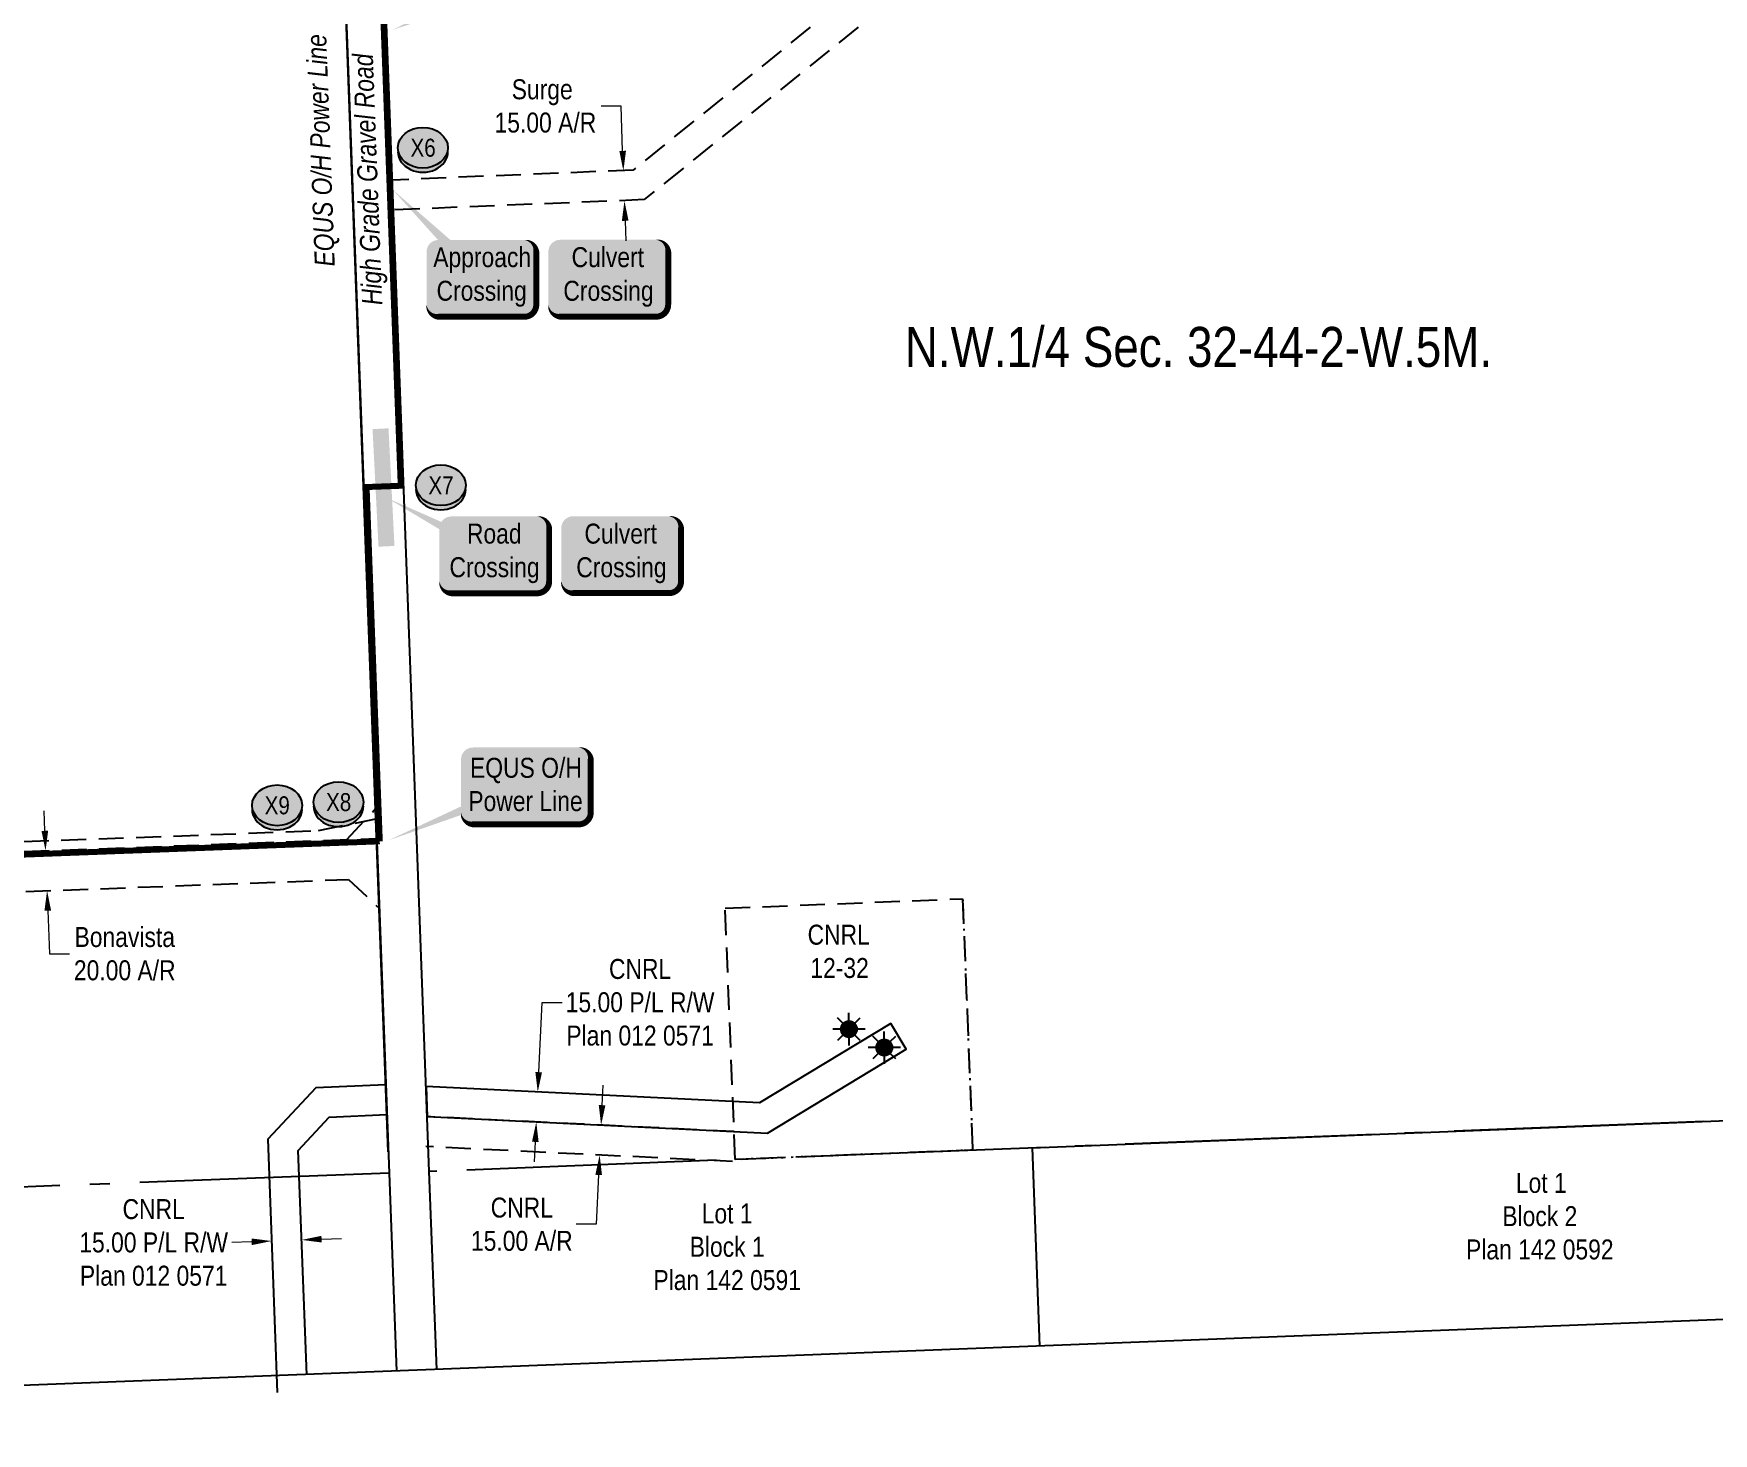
# Model space of a CAD drawing. Extents: x 682535 to 928653, y 5514181 to 5861237.
# Drawn here: x 683863 to 684704, y 5857417 to 5858118 of the extents above; entities that cross this region are included whole.
import ezdxf
from ezdxf.enums import TextEntityAlignment as Align

# ---------------------------------------------------------------- set-up
doc = ezdxf.new("R2010")
doc.units = 0
doc.header["$LTSCALE"] = 5
doc.header["$PDSIZE"] = 0.5
for name, pattern in [('foc-ACCESSROAD', [3.75, 2.5, -1.25]), ('foc-DOT', [1, 0.2, -0.8]), ('foc-QUARTERLINE', [33, 25, -3, 2, -3])]:
    doc.linetypes.add(name, pattern=pattern)
doc.layers.get('Defpoints').update_dxf_attribs({"color": 9})
for name, color, linetype in [('ABADATA-DRILL', 8, 'foc-DOT'), ('AS-POWER', 104, 'foc-POWER'), ('AS-POWER-EXISTING-T', 72, 'Continuous'), ('AS-POWER-T', 104, 'Continuous'), ('AS-ROADS', 254, 'Continuous'), ('C-SYMBOL', 7, 'Continuous'), ('CG-NOTES', 7, 'Continuous'), ('F-AR', 190, 'foc-ACCESSROAD'), ('F-RW', 190, 'Continuous'), ('F-WS', 190, 'foc-ACCESSROAD'), ('F-WS-S', 190, 'Continuous'), ('L-SECQ', 8, 'foc-QUARTERLINE'), ('L-TITLEDB', 4, 'Continuous'), ('L-TITLEDB-T', 4, 'Continuous'), ('P-CROSSINGS', 250, 'Continuous')]:
    doc.layers.add(name, color=color, linetype=linetype)
for name, color, linetype, lineweight in [('F-RW-T', 190, 'Continuous', 9), ('F-WS-T', 190, 'Continuous', 9), ('T-TEXT', 48, 'Continuous', 18)]:
    doc.layers.add(name, color=color, linetype=linetype, lineweight=lineweight)
doc.layers.add('P-PROPOSED-WL2', color=7, linetype='Continuous', true_color=0x05c1ff)
doc.layers.add('P-PROPOSED-WL4', color=7, linetype='Continuous', true_color=0x5b5bc8)
doc.styles.add('175L', font='ARIALN.TTF', dxfattribs={"height": 20})
doc.styles.add('80', font='ARIALN.TTF', dxfattribs={"height": 10})
doc.styles.add('80CG', font='ARIALN.TTF', dxfattribs={"height": 10})
doc.styles.add('80L', font='ARIALN.TTF', dxfattribs={"height": 10})
doc.styles.add('80LS', font='ARIALNI.TTF', dxfattribs={"height": 10})
doc.styles.add('Crossing', font='ARIALN.TTF', dxfattribs={"height": 10})
doc.styles.add('foc-LtypeFont', font='ARIALN.TTF', dxfattribs={"height": 7.35})
doc.styles.add('MtXpl_Arial_Narrow', font='ARIALNI.TTF')
doc.linetypes.add('foc-POWER', pattern='A,6,-1,["P",foc-LtypeFont,S=0.2,R=0,X=-0.625,Y=-0.75],-1.24,4', length=12.24)
doc.linetypes.add('foc-POWER-NOLINE', pattern='A,0,-4,["P",foc-LtypeFont,S=0.2,R=0,X=-0.625,Y=-0.75],-8.24', length=12.24)
doc.dimstyles.new('Compass 5 000', dxfattribs={"dimscale": 5, "dimtxt": 9, "dimasz": 2, "dimexe": 0.2, "dimexo": 0.0625, "dimgap": 0.5, "dimtad": 0, "dimtih": 1, "dimtoh": 1, "dimzin": 0, "dimdsep": 46, "dimtxsty": '80CG', "dimcen": 0.1, "dimse1": 1, "dimse2": 1, "dimclrd": 256, "dimclrt": 256, "dimaunit": 1, "dimadec": 4, "dimazin": 0, "dimtfac": 0.06, "dimtofl": 0, "dimtmove": 0, "dimatfit": 1, "dimfxl": 0.2, "dimtolj": 1, "dimtzin": 0, "dimlwd": -1, "dimarcsym": 0})

# ---------------------------------------------------------------- blocks, each defined once
blk = doc.blocks.new('*D422')
at = {"layer": 'Defpoints', "color": 0, "transparency": 16777216}
for p in [(683874.44, 5857708.54), (683869.46, 5857688.34), (683875.18, 5857688.56)]:
    blk.add_point(p, dxfattribs=at)
at = {"layer": 'F-RW-T', "transparency": 16777216}
for p, q in [((683868.34, 5857718.32), (683867.97, 5857728.32)), ((683869.83, 5857678.35), (683870.63, 5857656.73)), ((683870.63, 5857656.73), (683880.63, 5857656.73))]:
    blk.add_line(p, q, dxfattribs=at)
for points in [[(683870.01, 5857718.38), (683866.68, 5857718.26), (683868.71, 5857708.33)], [(683871.49, 5857678.41), (683868.16, 5857678.29), (683869.46, 5857688.34)]]:
    blk.add_solid(points, dxfattribs=at)
at = {"layer": 'F-RW-T', "transparency": 16777216, "insert": (683908.37, 5857656.73), "char_height": 10, "attachment_point": 5, "style": '80CG'}
blk.add_mtext('\\A1;Bonavista\\P20.00 A/R', dxfattribs=at)
blk = doc.blocks.new('*D428')
at = {"layer": 'Defpoints', "color": 0, "transparency": 16777216}
for p in [(684126.67, 5858047.69), (684127.21, 5858032.67), (684158.64, 5858033.81)]:
    blk.add_point(p, dxfattribs=at)
at = {"layer": 'F-RW-T', "transparency": 16777216}
for p, q in [((684156.94, 5858081.27), (684146.94, 5858081.27)), ((684157.74, 5858058.82), (684156.94, 5858081.27)), ((684159, 5858023.81), (684159.36, 5858013.82))]:
    blk.add_line(p, q, dxfattribs=at)
for points in [[(684159.41, 5858058.88), (684156.08, 5858058.76), (684158.1, 5858048.82)], [(684160.67, 5858023.87), (684157.34, 5858023.75), (684158.64, 5858033.81)]]:
    blk.add_solid(points, dxfattribs=at)
at = {"layer": 'F-RW-T', "transparency": 16777216, "insert": (684117.45, 5858081.27), "char_height": 10, "attachment_point": 5, "style": '80CG'}
blk.add_mtext('\\A1;Surge\\P 15.00 A/R', dxfattribs=at)
blk = doc.blocks.new('xing2')
h = blk.add_hatch(color=50)
h.dxf.hatch_style = 1
edge = h.paths.add_edge_path()
edge.add_ellipse((0, 0), major_axis=(-12.5, 0), ratio=0.816297, start_angle=0, end_angle=360)
h = blk.add_hatch(color=250)
h.dxf.hatch_style = 1
edge = h.paths.add_edge_path()
edge.add_ellipse((0, -2.05), major_axis=(-12.5, 0), ratio=0.816297, start_angle=0, end_angle=180)
edge.add_line((12.5, -2.05), (12.5, 0))
edge.add_ellipse((0, 0), major_axis=(-12.5, 0), ratio=0.816297, start_angle=0, end_angle=180, ccw=False)
edge.add_line((-12.5, 0), (-12.5, -2.05))
at = {"color": 250}
blk.add_ellipse((0, 0), major_axis=(-12.5, 0), ratio=0.816297, dxfattribs=at)
blk.add_ellipse((0, -2.05), major_axis=(-12.5, 0), ratio=0.816297, start_param=0, end_param=3.141593, dxfattribs=at)
at = {"color": 250, "style": 'Crossing'}
blk.add_attdef('CROSSING', text='', height=9, dxfattribs=at).set_placement((0.09, 0.02), align=Align.MIDDLE_CENTER)
at = {"color": 250, "style": 'Crossing', "flags": 1}
for tag, p in [('OWNER', (0.09, -12.49)), ('DESCRIPTION', (0.09, -25.77)), ('LOCATION', (0.09, -39.3)), ('DWG_REF', (0.09, -52.84))]:
    blk.add_attdef(tag, text='', height=9, dxfattribs=at).set_placement(p, align=Align.MIDDLE_CENTER)
blk = doc.blocks.new('*D446')
at = {"layer": 'Defpoints', "color": 0, "transparency": 16777216}
for p in [(683981.49, 5857524.3), (683996.52, 5857524.86), (683981.92, 5857512.88)]:
    blk.add_point(p, dxfattribs=at)
at = {"layer": 'F-RW-T', "transparency": 16777216}
for p, q in [((683971.92, 5857512.51), (683961.93, 5857512.13)), ((684006.94, 5857513.83), (684016.94, 5857514.2))]:
    blk.add_line(p, q, dxfattribs=at)
for points in [[(684006.88, 5857515.49), (684007.01, 5857512.16), (683996.95, 5857513.45)], [(683971.86, 5857514.17), (683971.99, 5857510.84), (683981.92, 5857512.88)]]:
    blk.add_solid(points, dxfattribs=at)
at = {"layer": 'F-RW-T', "transparency": 16777216, "insert": (683922.85, 5857512.13), "char_height": 10, "width": 437.1353, "attachment_point": 5, "style": '80CG'}
blk.add_mtext('\\A1;CNRL\\P15.00 P/L R/W\\PPlan 012 0571', dxfattribs=at)
blk = doc.blocks.new('*D447')
at = {"layer": 'Defpoints', "color": 0, "transparency": 16777216}
for p in [(684115.2, 5857587.48), (684151.39, 5857585.72), (684150.66, 5857570.75)]:
    blk.add_point(p, dxfattribs=at)
at = {"layer": 'F-RW-T', "transparency": 16777216}
for p, q in [((684115.69, 5857597.47), (684117.39, 5857632.4)), ((684117.39, 5857632.4), (684127.39, 5857632.4)), ((684113.98, 5857562.53), (684113.5, 5857552.54))]:
    blk.add_line(p, q, dxfattribs=at)
for points in [[(684114.02, 5857597.55), (684117.35, 5857597.39), (684115.2, 5857587.48)], [(684112.32, 5857562.61), (684115.65, 5857562.45), (684114.47, 5857572.51)]]:
    blk.add_solid(points, dxfattribs=at)
at = {"layer": 'F-RW-T', "transparency": 16777216, "insert": (684166.47, 5857632.4), "char_height": 10, "width": 437.1353, "attachment_point": 5, "style": '80CG'}
blk.add_mtext('\\A1;CNRL\\P15.00 P/L R/W\\PPlan 012 0571', dxfattribs=at)
blk = doc.blocks.new('*U457')
h = blk.add_hatch(color=59)
edge = h.paths.add_edge_path()
edge.add_line((-21.5, -20), (21.5, -20))
edge.add_arc((21.5, -14), 6, 270, 360)
edge.add_line((27.5, -14), (27.5, 12.5))
edge.add_arc((21.5, 12.5), 6, 0, 90)
edge.add_line((21.5, 18.5), (-21.5, 18.5))
edge.add_arc((-21.5, 12.5), 6, 90, 180)
edge.add_line((-27.5, 12.5), (-27.5, -14))
edge.add_arc((-21.5, -14), 6, 180, 270)
at = {"color": 1, "flags": 128}
blk.add_lwpolyline([(-53.59, 27.65, 0, 7.5, 0), (0, 0, 0, 0, 0)], format="xyseb", dxfattribs=at)
blk.add_lwpolyline([(-21.5, -20, 3, 3, 0), (21.5, -20, 3, 3, 0.414214), (27.5, -14, 3, 3, 0), (27.5, 12.5, 3, 0, 0.414214), (21.5, 18.5, 0, 0, 0), (-21.5, 18.5, 0, 0, 0.414214), (-27.5, 12.5, 0, 0, 0), (-27.5, -14, 0, 3, 0.414214)], format="xyseb", close=True, dxfattribs=at)
at = {"color": 1, "style": '80'}
blk.add_attdef('ENTER_TEXT_001', (-35.99, -5), '', height=10, dxfattribs=at)
blk = doc.blocks.new('*U458')
h = blk.add_hatch(color=254)
edge = h.paths.add_edge_path()
edge.add_line((-24, -20), (24, -20))
edge.add_arc((24, -14), 6, 270, 360)
edge.add_line((30, -14), (30, 12.5))
edge.add_arc((24, 12.5), 6, 0, 90)
edge.add_line((24, 18.5), (-24, 18.5))
edge.add_arc((-24, 12.5), 6, 90, 180)
edge.add_line((-30, 12.5), (-30, -14))
edge.add_arc((-24, -14), 6, 180, 270)
at = {"color": 160, "flags": 128}
blk.add_lwpolyline([(-24, -20, 3, 3, 0), (24, -20, 3, 3, 0.414214), (30, -14, 3, 3, 0), (30, 12.5, 3, 0, 0.414214), (24, 18.5, 0, 0, 0), (-24, 18.5, 0, 0, 0.414214), (-30, 12.5, 0, 0, 0), (-30, -14, 0, 3, 0.414214)], format="xyseb", close=True, dxfattribs=at)
at = {"color": 160, "style": '80'}
blk.add_attdef('ENTER_TEXT_001', (-26.85, -4.92), '', height=10, dxfattribs=at)
blk = doc.blocks.new('*U461')
h = blk.add_hatch(color=255)
edge = h.paths.add_edge_path()
edge.add_line((-26.5, -20), (26.5, -20))
edge.add_arc((26.5, -14), 6, 270, 360)
edge.add_line((32.5, -14), (32.5, 12.5))
edge.add_arc((26.5, 12.5), 6, 0, 90)
edge.add_line((26.5, 18.5), (-26.5, 18.5))
edge.add_arc((-26.5, 12.5), 6, 90, 180)
edge.add_line((-32.5, 12.5), (-32.5, -14))
edge.add_arc((-26.5, -14), 6, 180, 270)
at = {"color": 104, "flags": 128}
blk.add_lwpolyline([(-26.5, -20, 3, 3, 0), (26.5, -20, 3, 3, 0.414214), (32.5, -14, 3, 3, 0), (32.5, 12.5, 3, 0, 0.414214), (26.5, 18.5, 0, 0, 0), (-26.5, 18.5, 0, 0, 0.414214), (-32.5, 12.5, 0, 0, 0), (-32.5, -14, 0, 3, 0.414214)], format="xyseb", close=True, dxfattribs=at)
blk.add_lwpolyline([(-68.93, -28.04, 0, 7.5, 0), (0, 0, 0, 0, 0)], format="xyseb", dxfattribs=at)
at = {"color": 104, "style": '80'}
blk.add_attdef('ENTER_TEXT_001', (-26.85, -4.92), '', height=10, dxfattribs=at)
blk = doc.blocks.new('GAS')
h = blk.add_hatch(color=255)
h.dxf.hatch_style = 1
edge = h.paths.add_edge_path()
edge.add_arc((0, 0), 0.9, 0, 360)
for p, q in [((-0.81, 0), (-1.62, 0)), ((-0.57, 0.57), (-1.14, 1.14)), ((0, 0.81), (0, 1.62)), ((0.57, 0.57), (1.14, 1.14)), ((1.62, 0), (0.81, 0)), ((-0.57, -0.57), (-1.14, -1.14)), ((0, -0.81), (0, -1.62)), ((1.14, -1.14), (0.57, -0.57))]:
    blk.add_line(p, q)
blk.add_circle((0, 0), 0.8)
blk = doc.blocks.new('*D467')
at = {"layer": 'Defpoints', "color": 0, "transparency": 16777216}
for p in [(684146.94, 5857570.93), (684166.85, 5857569.96), (684166.12, 5857554.99)]:
    blk.add_point(p, dxfattribs=at)
at = {"layer": 'F-RW-T', "transparency": 16777216}
for p, q in [((684147.42, 5857580.92), (684147.91, 5857590.91)), ((684145.72, 5857545.97), (684144.52, 5857521.25)), ((684144.52, 5857521.25), (684134.52, 5857521.25))]:
    blk.add_line(p, q, dxfattribs=at)
for points in [[(684145.76, 5857581), (684149.09, 5857580.84), (684146.94, 5857570.93)], [(684144.06, 5857546.06), (684147.39, 5857545.89), (684146.21, 5857555.96)]]:
    blk.add_solid(points, dxfattribs=at)
at = {"layer": 'F-RW-T', "transparency": 16777216, "insert": (684107.23, 5857521.25), "char_height": 10, "width": 437.1353, "attachment_point": 5, "style": '80CG'}
blk.add_mtext('\\A1;CNRL\\P15.00 A/R', dxfattribs=at)
blk = doc.blocks.new('*U476')
h = blk.add_hatch(color=59)
edge = h.paths.add_edge_path()
edge.add_line((-21.5, -20), (21.5, -20))
edge.add_arc((21.5, -14), 6, 270, 360)
edge.add_line((27.5, -14), (27.5, 12.5))
edge.add_arc((21.5, 12.5), 6, 0, 90)
edge.add_line((21.5, 18.5), (-21.5, 18.5))
edge.add_arc((-21.5, 12.5), 6, 90, 180)
edge.add_line((-27.5, 12.5), (-27.5, -14))
edge.add_arc((-21.5, -14), 6, 180, 270)
at = {"color": 1, "flags": 128}
blk.add_lwpolyline([(-44.6, 43.84, 0, 7.5, 0), (0, 0, 0, 0, 0)], format="xyseb", dxfattribs=at)
blk.add_lwpolyline([(-21.5, -20, 3, 3, 0), (21.5, -20, 3, 3, 0.414214), (27.5, -14, 3, 3, 0), (27.5, 12.5, 3, 0, 0.414214), (21.5, 18.5, 0, 0, 0), (-21.5, 18.5, 0, 0, 0.414214), (-27.5, 12.5, 0, 0, 0), (-27.5, -14, 0, 3, 0.414214)], format="xyseb", close=True, dxfattribs=at)
at = {"color": 1, "style": '80'}
blk.add_attdef('ENTER_TEXT_001', (-35.99, -5), '', height=10, dxfattribs=at)

msp = doc.modelspace()

# ---------------------------------------------------------------- linework, layer by layer
at = {"layer": 'ABADATA-DRILL', "flags": 128}
for points in [[(684328.009, 5857684.302), (684333.018, 5857558.402)], [(684333.018, 5857558.402), (684214.112, 5857553.671)]]:
    msp.add_lwpolyline(points, dxfattribs=at)
at = {"layer": 'AS-POWER', "linetype": 'foc-POWER-NOLINE', "flags": 128}
msp.add_lwpolyline([(684040.378, 5857557.538), (684010.913, 5858350.607)], dxfattribs=at)
at = {"layer": 'AS-ROADS', "const_width": 8, "flags": 128}
msp.add_lwpolyline([(684036.474, 5857919.681), (684039.457, 5857860.786)], dxfattribs=at)
at = {"layer": 'Defpoints', "color": 1, "flags": 128}
msp.add_lwpolyline([(683976.396, 5859268.717), (685622.577, 5859337.9, -0.4156255), (685726.707, 5859241.705), (685787.213, 5857615.229, -0.4137589), (685691.155, 5857511.587), (683240.85, 5857416.624, -0.4146809), (683137.046, 5857512.836), (683107.359, 5858311.778, -0.4123027), (683202.924, 5858415.396), (683907.303, 5858446.175), (683880.664, 5859165.102, -0.4127604)], format="xyb", close=True, dxfattribs=at)
at = {"layer": 'Defpoints'}
msp.add_point((684589.498, 5858018.066), dxfattribs=at)
at = {"layer": 'F-AR'}
msp.add_lwpolyline([(684366.223, 5858153.151), (684289.245, 5858147.566, 0.1527458), (684280.913, 5858144.281), (684163.005, 5858049.183), (684042.377, 5858044.238)], format="xyb", dxfattribs=at)
for points in [[(684367.383, 5858138.196), (684290.33, 5858132.606), (684168.568, 5858034.398), (684042.991, 5858029.25)], [(684019.67, 5857713.948), (684033.992, 5857729.474)], [(683745.433, 5857708.745), (684005.323, 5857718.418), (684034.18, 5857724.35)], [(683745.619, 5857703.748), (684034.537, 5857714.502)], [(683746.363, 5857683.762), (684020.413, 5857693.962), (684035.843, 5857679.544)], [(684213.555, 5857567.686), (684059.873, 5857575.175)], [(684212.825, 5857552.704), (684059.143, 5857560.193)]]:
    msp.add_lwpolyline(points, dxfattribs=at)
at = {"layer": 'F-RW', "flags": 128}
msp.add_lwpolyline([(684291.97, 5857621.764), (684226.355, 5857582.065), (684059.313, 5857590.212), (684059.873, 5857575.175), (684230.223, 5857566.874), (684299.743, 5857608.937)], close=True, dxfattribs=at)
msp.add_lwpolyline([(683999.494, 5857445.803), (683995.264, 5857558.251), (684010.826, 5857574.914), (684039.682, 5857576.193), (684039.124, 5857591.177), (684004.03, 5857589.626), (683980, 5857563.895), (683984.762, 5857437.08)], dxfattribs=at)
at = {"layer": 'F-WS'}
msp.add_lwpolyline([(684209.103, 5857679.571), (684328.009, 5857684.302), (684333.018, 5857558.402), (684214.112, 5857553.671)], close=True, dxfattribs=at)
at = {"layer": 'L-SECQ', "flags": 128}
for points in [[(684864.023, 5857579.262), (684060.897, 5857547.65)], [(684040.773, 5857546.832), (683257.683, 5857517.329)]]:
    msp.add_lwpolyline(points, dxfattribs=at)
at = {"layer": 'L-TITLEDB', "flags": 128}
for points in [[(684010.913, 5858350.607), (684040.773, 5857546.832), (684044.485, 5857447.769)], [(684060.897, 5857547.65), (684031.016, 5858351.351)], [(684362.77, 5857559.513), (685063.788, 5857587.1)], [(684362.77, 5857559.513), (684366.494, 5857460.249)], [(684064.608, 5857448.549), (684060.897, 5857547.65)]]:
    msp.add_lwpolyline(points, dxfattribs=at)
at = {"layer": 'P-PROPOSED-WL2', "linetype": 'Continuous', "const_width": 3, "flags": 128}
msp.add_lwpolyline([(683494.151, 5857703.396), (683535.111, 5857703.061), (683625.038, 5857720.508), (683695.309, 5857725.954), (683745.308, 5857702.235), (684036.092, 5857713.059)], dxfattribs=at)
at = {"layer": 'P-PROPOSED-WL4', "linetype": 'Continuous', "const_width": 3, "flags": 128}
msp.add_lwpolyline([(684036.092, 5857713.059), (684029.493, 5857890.475), (684046.602, 5857891.112), (684029.616, 5858347.639)], dxfattribs=at)
at = {"layer": 'P-PROPOSED-WL4', "flags": 128}
msp.add_lwpolyline([(684042.262, 5858119.348, 0, 7.5, 0), (684092.167, 5858139.615, 0, 0, 0)], format="xyseb", dxfattribs=at)

# ---------------------------------------------------------------- block references
at = {"layer": 'AS-POWER-T'}
ref = msp.add_blockref('*U461', (684109.27, 5857741.552), dxfattribs=dict(at, xscale=0.9998299877283919, yscale=0.9998299877283919, zscale=0.9998299877283919))
ref.add_attrib('ENTER_TEXT_001', 'EQUS O/H', (684081.291, 5857744.878), dxfattribs={"layer": '0', "color": 104, "height": 9.9983, "style": '80'})
ref.add_attrib('ENTER_TEXT_002', 'Power Line', (684080.432, 5857728.214), dxfattribs={"layer": '0', "color": 104, "height": 9.9983, "style": '80'})
at = {"layer": 'CG-NOTES'}
ref = msp.add_blockref('*U476', (684086.989, 5857995.723), dxfattribs=dict(at, xscale=0.999081924950458, yscale=0.999081924950458, zscale=0.999081924950458))
ref.add_attrib('ENTER_TEXT_001', 'Approach', (684062.888, 5858000.61), dxfattribs={"layer": '0', "color": 1, "height": 9.9908, "style": '80'})
ref.add_attrib('ENTER_TEXT_002', 'Crossing', (684064.534, 5857983.782), dxfattribs={"layer": '0', "color": 1, "height": 9.9908, "style": '80'})
ref = msp.add_blockref('*U458', (684150.528, 5857995.801), dxfattribs=dict(at, xscale=1.000131017163248, yscale=1.000131017163248, zscale=1.000131017163248))
ref.add_attrib('ENTER_TEXT_001', 'Culvert', (684132.146, 5858000.605), dxfattribs={"layer": '0', "color": 160, "height": 10.0013, "style": '80'})
ref.add_attrib('ENTER_TEXT_002', 'Crossing', (684128.049, 5857983.758), dxfattribs={"layer": '0', "color": 160, "height": 10.0013, "style": '80'})
ref = msp.add_blockref('*U457', (684093.455, 5857857.274), dxfattribs=dict(at, xscale=0.999081924950458, yscale=0.999081924950458, zscale=0.999081924950458))
ref.add_attrib('ENTER_TEXT_001', 'Road', (684079.757, 5857862.162), dxfattribs={"layer": '0', "color": 1, "height": 9.9908, "style": '80'})
ref.add_attrib('ENTER_TEXT_002', 'Crossing', (684071, 5857845.333), dxfattribs={"layer": '0', "color": 1, "height": 9.9908, "style": '80'})
ref = msp.add_blockref('*U458', (684156.994, 5857857.352), dxfattribs=dict(at, xscale=1.000131017163248, yscale=1.000131017163248, zscale=1.000131017163248))
ref.add_attrib('ENTER_TEXT_001', 'Culvert', (684138.612, 5857862.156), dxfattribs={"layer": '0', "color": 160, "height": 10.0013, "style": '80'})
ref.add_attrib('ENTER_TEXT_002', 'Crossing', (684134.515, 5857845.31), dxfattribs={"layer": '0', "color": 160, "height": 10.0013, "style": '80'})
at = {"layer": 'F-WS-S', "xscale": 5, "yscale": 5, "zscale": 5}
for p in [(684271.061, 5857618.987), (684288.774, 5857609.782)]:
    msp.add_blockref('GAS', p, dxfattribs=at)
at = {"layer": 'P-CROSSINGS'}
for p, values in [((684057.71, 5858060.39), {'CROSSING': 'X6'}), ((684066.669, 5857891.369), {'CROSSING': 'X7'}), ((684015.405, 5857732.686), {'CROSSING': 'X8'}), ((683984.655, 5857731.069), {'CROSSING': 'X9'})]:
    msp.add_blockref('xing2', p, dxfattribs=at).add_auto_attribs(values)

# ---------------------------------------------------------------- texts
at = {"layer": 'AS-POWER-EXISTING-T', "style": 'MtXpl_Arial_Narrow'}
msp.add_text('EQUS O/H Power Line', height=9.99272, rotation=92.127728, dxfattribs=at).set_placement((684013.576, 5858001.1))
at = {"layer": 'C-SYMBOL', "color": 3, "style": '175L'}
msp.add_text('N.W.1/4 Sec. 32-44-2-W.5M.', height=20, dxfattribs=at).set_placement((684446.123, 5857944.656), align=Align.BOTTOM_CENTER)
at = {"layer": 'F-WS-T', "insert": (684250.371, 5857671.297), "char_height": 10, "attachment_point": 1, "style": '80L'}
msp.add_mtext_dynamic_manual_height_columns('\\pi-0.0148;CNRL\\P\\pi1.35286;12-32', width=30.16821, gutter_width=50, heights=[0], dxfattribs=at)
at = {"layer": 'T-TEXT', "style": '80LS'}
msp.add_text('High Grade Gravel Road', height=10, rotation=92.168027, dxfattribs=at).set_placement((684029.969, 5858044.504), align=Align.MIDDLE_CENTER)

# ---------------------------------------------------------------- dimensions: what is measured, and where the dimension line sits
at = {"layer": 'F-RW-T'}
for base, p1, p2, angle, text, picture, middle in [((684158.643, 5858033.805), (684126.668, 5858047.693), (684127.208, 5858032.674), 272.060238, 'Surge\\P 15.00 A/R', '*D428', (684117.447, 5858081.274)), ((683869.457, 5857688.344), (683874.439, 5857708.543), (683875.183, 5857688.557), 272.13161, 'Bonavista\\P20.00 A/R', '*D422', (683908.369, 5857656.727)), ((684115.2, 5857587.485), (684150.658, 5857570.751), (684151.388, 5857585.721), 87.210236, 'CNRL\\P15.00 P/L R/W\\PPlan 012 0571', '*D447', (684166.474, 5857632.4)), ((683981.917, 5857512.884), (683996.52, 5857524.865), (683981.488, 5857524.299), 182.154302, 'CNRL\\P15.00 P/L R/W\\PPlan 012 0571', '*D446', (683922.846, 5857512.132))]:
    dim = msp.add_linear_dim(base=base, p1=p1, p2=p2, angle=angle, text=text, dimstyle='Compass 5 000', dxfattribs=at)
    dim.commit()
    dim.dimension.update_dxf_attribs({"geometry": picture, "text_midpoint": middle, "dimtype": 161})

# ---------------------------------------------------------------- next in the draw order: texts
at = {"layer": 'L-TITLEDB-T', "char_height": 10, "attachment_point": 1, "style": '80L', "bg_fill": 2}
for s, insert in [('\\pi38.01606;Lot 1 \\P\\pi31.22888;Block 2\\P\\pi13.08427;Plan 142 0592', (684567.058, 5857547.013)), ('\\pi38.01606;Lot 1 \\P\\pi31.98604;Block 1\\P\\pi13.84143;Plan 142 0591', (684159.309, 5857531.686))]:
    msp.add_mtext_dynamic_manual_height_columns(s, width=98.57646, gutter_width=50.012, heights=[0], dxfattribs=dict(at, insert=insert))

# ---------------------------------------------------------------- next in the draw order: dimensions: what is measured, and where the dimension line sits
at = {"layer": 'F-RW-T'}
dim = msp.add_linear_dim(base=(684146.938, 5857570.932), p1=(684166.121, 5857554.992), p2=(684166.85, 5857569.962), angle=87.210236, text='CNRL\\P15.00 A/R', dimstyle='Compass 5 000', dxfattribs=at)
dim.commit()
dim.dimension.update_dxf_attribs({"geometry": '*D467', "text_midpoint": (684107.235, 5857521.246), "dimtype": 161})

doc.saveas('drawing.dxf')
